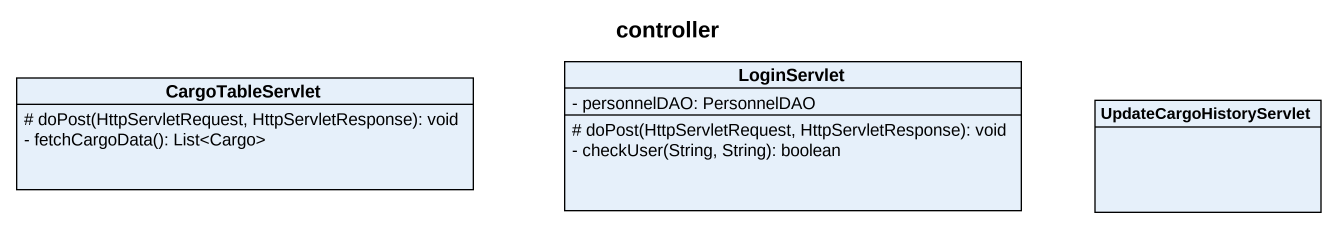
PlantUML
@startuml
title controller
hide circle
hide empty members
skinparam classAttributeIconSize 0
class CargoTableServlet {
  # doPost(HttpServletRequest, HttpServletResponse): void
  - fetchCargoData(): List<Cargo>
}
class LoginServlet {
  - personnelDAO: PersonnelDAO
  # doPost(HttpServletRequest, HttpServletResponse): void
  - checkUser(String, String): boolean
}
class UpdateCargoHistoryServlet
@enduml
